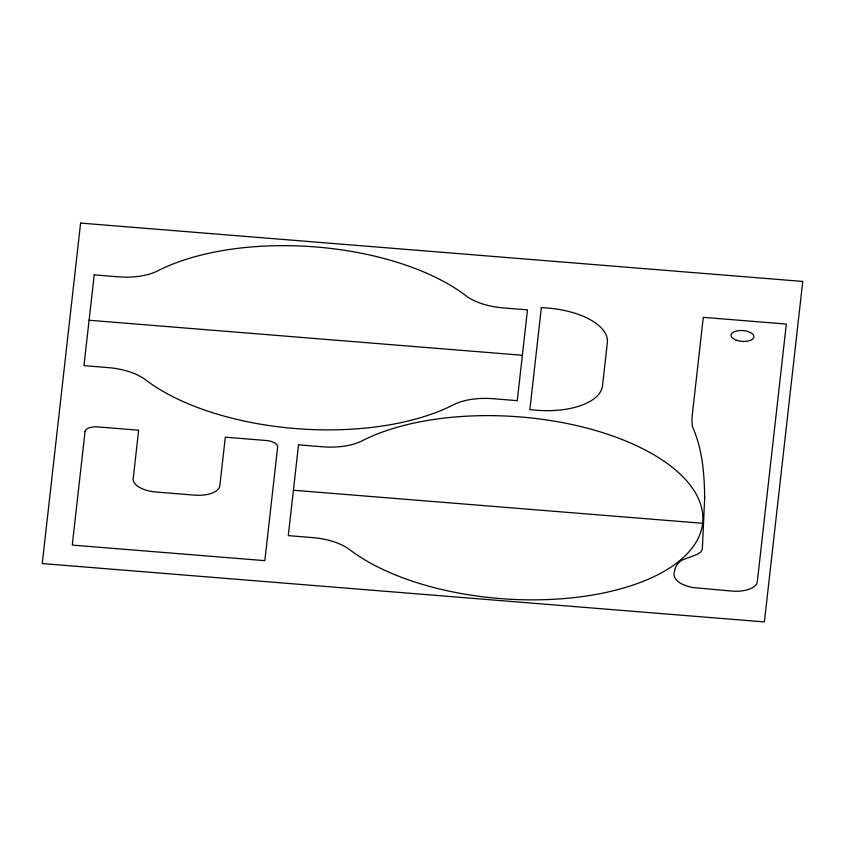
<?xml version="1.0" encoding="UTF-8"?>
<svg xmlns="http://www.w3.org/2000/svg" width="845" height="845" viewBox="0 0 845 845"><rect width="100%" height="100%" fill="white"/><g stroke="black" fill="none" stroke-linecap="round" stroke-linejoin="round"><path stroke-width="1.27" d="M89.084 320.255L522.379 355.27M293.416 490.237L702.639 523.298M704.698 497.335L702.332 549.377L700.79 552.007L697.273 554.362L681.429 560.341A48.302 22.826 4.1 0 0 674.775 570.407C671.764 577.462 678.229 582.849 684.144 584.92A28.561 13.499 4.1 0 0 692.72 587.539L731.96 591.088A24.156 11.418 4.1 0 0 757.31 581.687L786.325 324.058L703.283 317.35L692.256 415.201A193.23 91.313 4.1 0 0 692.551 427.042C702.491 448.991 704.297 473.549 704.698 497.335M80.602 223.08L42.25 563.562L764.398 621.92L802.75 281.438L80.602 223.08M94.207 274.857L83.972 365.653L108.044 367.596A48.302 22.826 4.1 0 1 145.541 379.796A193.23 91.313 4.1 0 0 453.659 404.692A48.302 22.826 4.1 0 1 493.195 398.724L517.267 400.667L527.491 309.872L503.419 307.929A48.302 22.826 4.1 0 1 465.933 295.739A193.23 91.313 4.1 0 0 157.814 270.833A48.302 22.826 4.1 0 1 118.279 276.801L94.207 274.857M85.049 431.594L72.269 545.088L264.834 560.647L277.625 447.153A12.073 5.704 4.1 0 0 266.228 440.509L225.309 437.203L219.837 485.717A24.156 11.418 4.1 0 1 194.487 495.128L155.976 492.012A24.156 11.418 4.1 0 1 133.183 478.714L138.643 430.2L97.724 426.894A12.073 5.704 4.1 0 0 85.049 431.594M298.528 444.84L288.303 535.635L312.375 537.578A48.302 22.826 4.1 0 1 349.862 549.768A193.23 91.313 4.1 0 0 632.071 585.374A193.23 91.313 4.1 0 0 647.207 451.05A193.23 91.313 4.1 0 0 362.135 440.815A48.302 22.826 4.1 0 1 322.6 446.783L298.528 444.84M541.36 307.559L529.847 409.698L536.586 410.247A62.794 29.681 4.1 0 0 602.496 385.795L607.354 342.669A62.794 29.681 4.1 0 0 548.099 308.098L541.36 307.559M736.238 340.186A11.471 5.419 4.1 0 0 753.909 336.901A11.471 5.419 4.1 0 0 737.284 330.849A11.471 5.419 4.1 0 0 736.238 340.186"/></g></svg>
